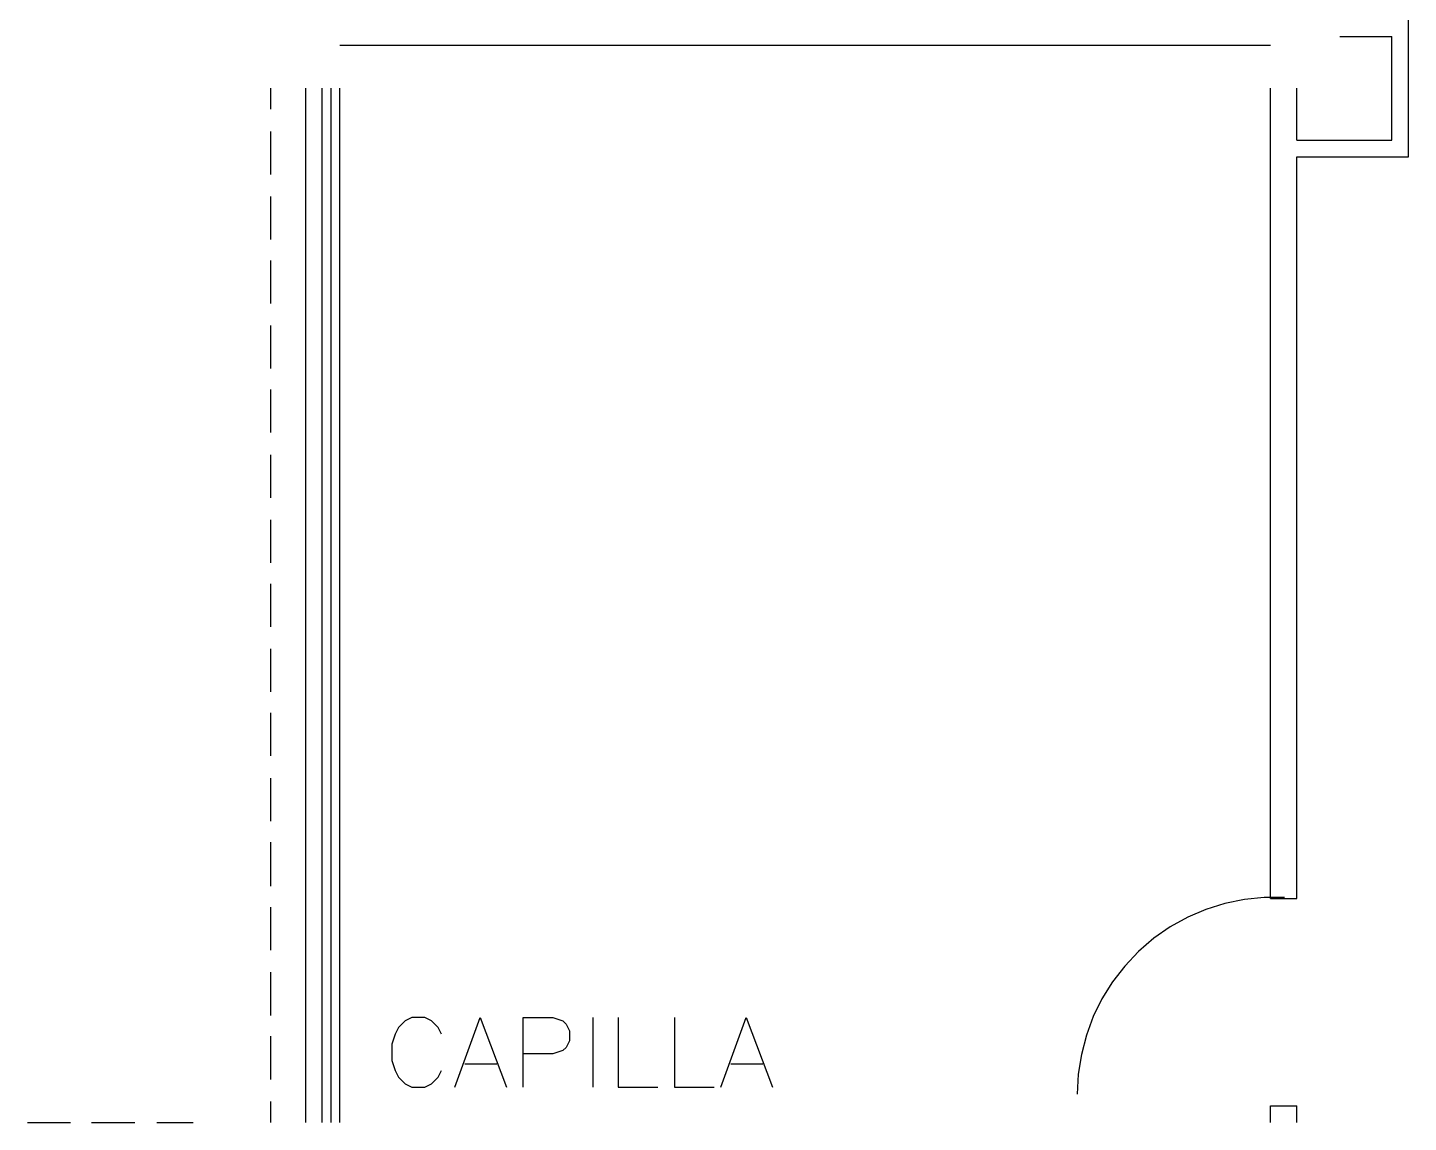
# Model space of a CAD drawing. Header units: metres. Extents: x 0 to 61, y 0 to 90.7.
# Drawn here: x 30.79 to 36.92, y 44.12 to 48.97 of the extents above; entities that cross this region are included whole.
import ezdxf

# ---------------------------------------------------------------- set-up
doc = ezdxf.new("R2010")
doc.units = ezdxf.units.M
doc.layers.add('MURO_REAL', color=7, linetype='Continuous')
doc.layers.add('PUERTA_REAL', color=7, linetype='Continuous')

msp = doc.modelspace()

# ---------------------------------------------------------------- linework, layer by layer
at = {"layer": 'MURO_REAL'}
for p, q in [((36.9208, 48.4016), (36.9208, 49.0139)), ((32.1796, 48.8963), (36.3086, 48.8963)), ((36.6171, 48.9355), (36.8473, 48.9355)), ((36.8473, 48.4751), (36.8473, 48.9355)), ((31.871, 48.7053), (31.871, 48.6122)), ((32.0278, 44.1159), (32.0278, 48.7053)), ((32.1012, 44.1159), (32.1012, 48.7053)), ((32.1404, 44.1159), (32.1404, 48.7053)), ((32.1796, 44.1159), (32.1796, 48.7053)), ((36.3086, 45.1102), (36.3086, 48.7053)), ((36.4261, 48.4751), (36.4261, 48.7053)), ((31.871, 48.5143), (31.871, 48.3233)), ((36.4261, 48.4751), (36.8473, 48.4751)), ((36.4261, 48.4016), (36.9208, 48.4016)), ((36.4261, 45.1102), (36.4261, 48.4016)), ((31.871, 48.2253), (31.871, 48.0343)), ((31.871, 47.9412), (31.871, 47.7502)), ((31.871, 47.6522), (31.871, 47.4612)), ((31.871, 47.3682), (31.871, 47.1771)), ((31.871, 47.0792), (31.871, 46.8882)), ((31.871, 46.7902), (31.871, 46.5992)), ((31.871, 46.5061), (31.871, 46.3151)), ((31.871, 46.2171), (31.871, 46.0261)), ((31.871, 45.9331), (31.871, 45.742)), ((31.871, 45.6441), (31.871, 45.4531)), ((31.871, 45.36), (31.871, 45.1641)), ((36.3086, 45.1102), (36.4261, 45.1102)), ((31.871, 45.071), (31.871, 44.88)), ((31.871, 44.782), (31.871, 44.591)), ((32.4686, 44.5665), (32.4392, 44.5371)), ((32.498, 44.5812), (32.4686, 44.5665)), ((32.5567, 44.5812), (32.498, 44.5812)), ((32.5861, 44.5665), (32.5567, 44.5812)), ((32.6155, 44.5371), (32.5861, 44.5665)), ((32.689, 44.2727), (32.8016, 44.5812)), ((32.8016, 44.5812), (32.9192, 44.2727)), ((32.9927, 44.2727), (32.9927, 44.5812)), ((32.9927, 44.5812), (33.1249, 44.5812)), ((33.1249, 44.5812), (33.169, 44.5665)), ((33.169, 44.5665), (33.1837, 44.5518)), ((33.1837, 44.5518), (33.1984, 44.5224)), ((33.3012, 44.5812), (33.3012, 44.2727)), ((33.4139, 44.5812), (33.4139, 44.2727)), ((33.6637, 44.5812), (33.6637, 44.2727)), ((33.8694, 44.2727), (33.982, 44.5812)), ((33.982, 44.5812), (34.0996, 44.2727)), ((31.871, 44.498), (31.871, 44.3069)), ((32.4245, 44.5078), (32.4098, 44.4637)), ((32.4392, 44.5371), (32.4245, 44.5078)), ((32.6302, 44.5078), (32.6155, 44.5371)), ((33.1984, 44.5224), (33.1984, 44.4784)), ((32.4098, 44.4637), (32.4098, 44.3902)), ((33.169, 44.4343), (33.1249, 44.4196)), ((33.1837, 44.449), (33.169, 44.4343)), ((33.1984, 44.4784), (33.1837, 44.449)), ((32.4098, 44.3902), (32.4245, 44.3461)), ((32.7331, 44.3755), (32.8751, 44.3755)), ((33.1249, 44.4196), (32.9927, 44.4196)), ((33.9135, 44.3755), (34.0555, 44.3755)), ((32.4245, 44.3461), (32.4392, 44.3167)), ((32.4392, 44.3167), (32.4686, 44.2873)), ((32.5861, 44.2873), (32.6155, 44.3167)), ((32.6155, 44.3167), (32.6302, 44.3461)), ((32.4686, 44.2873), (32.498, 44.2727)), ((32.498, 44.2727), (32.5567, 44.2727)), ((32.5567, 44.2727), (32.5861, 44.2873)), ((33.4139, 44.2727), (33.5902, 44.2727)), ((33.6637, 44.2727), (33.84, 44.2727)), ((31.871, 44.209), (31.871, 44.1159)), ((36.3086, 44.1159), (36.3086, 44.1894)), ((36.3086, 44.1894), (36.4261, 44.1894)), ((36.4261, 44.1159), (36.4261, 44.1894)), ((30.7935, 44.1159), (30.9845, 44.1159)), ((31.0776, 44.1159), (31.2686, 44.1159)), ((31.3665, 44.1159), (31.5282, 44.1159))]:
    msp.add_line(p, q, dxfattribs=at)
at = {"layer": 'PUERTA_REAL'}
for points in [[(36.3705, 45.1139), (36.2811, 45.114), (36.1929, 45.105), (36.1065, 45.0872), (36.0225, 45.0608), (35.9415, 45.0262), (35.8643, 44.9834), (35.7914, 44.9329), (35.7236, 44.8747)], [(35.7236, 44.8747), (35.662, 44.8099), (35.6077, 44.7397), (35.5611, 44.6648), (35.5223, 44.5857), (35.4917, 44.5032), (35.4695, 44.4177), (35.456, 44.3301), (35.4514, 44.2408)]]:
    msp.add_lwpolyline(points, dxfattribs=at)

doc.saveas('drawing.dxf')
